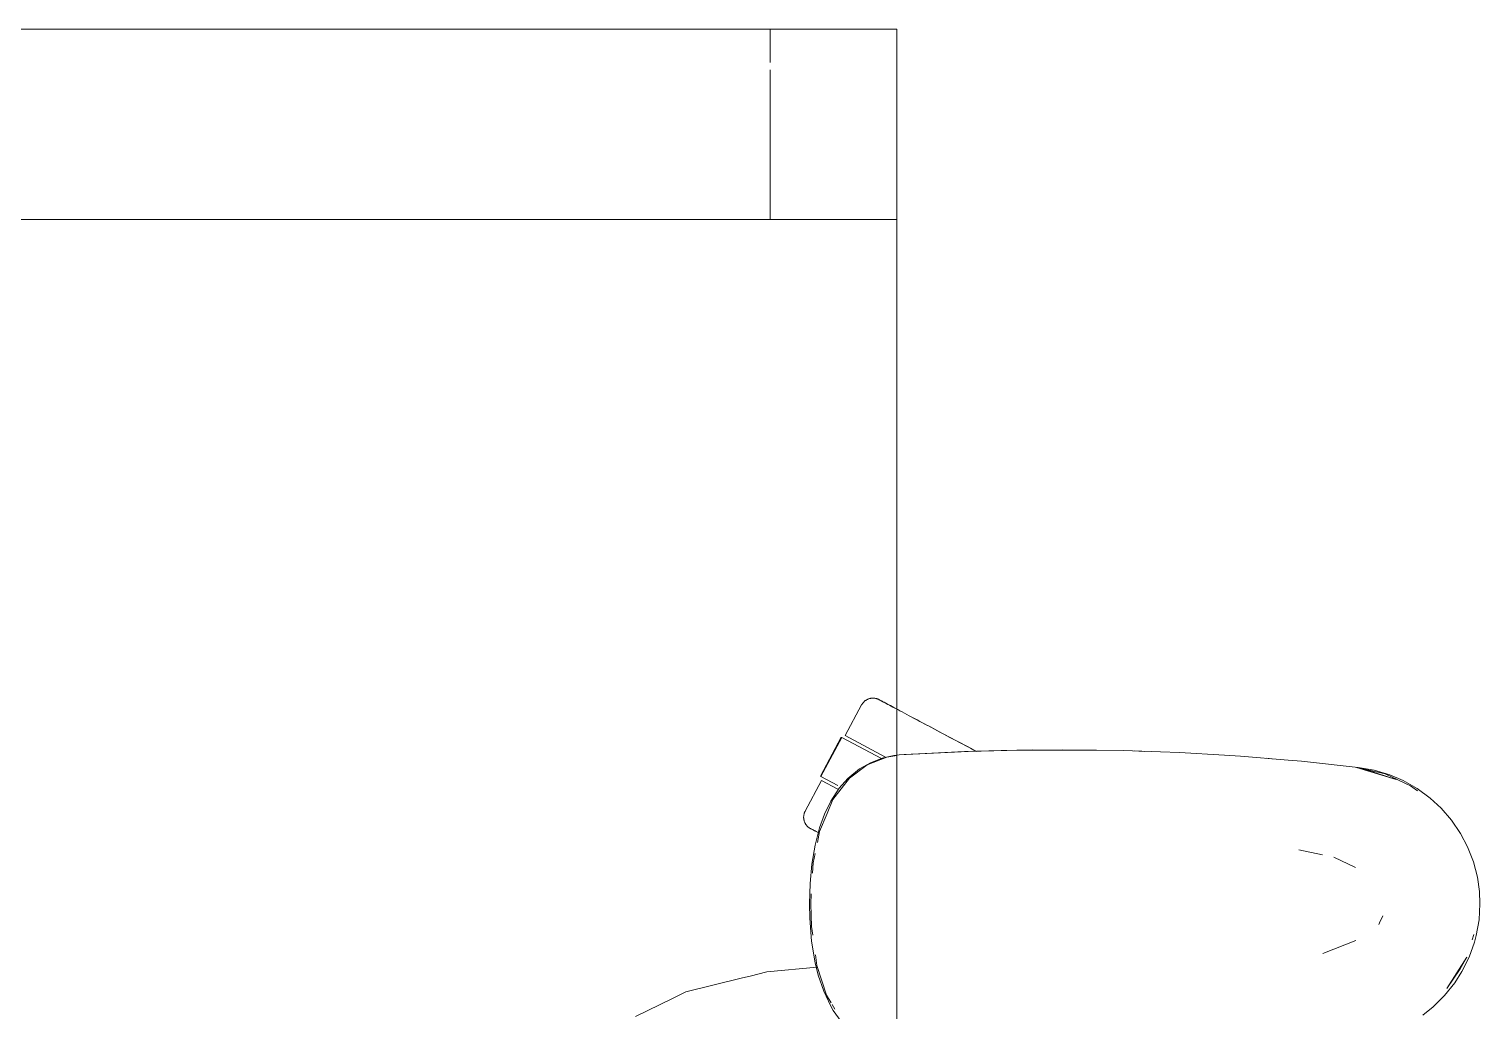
# Model space of a CAD drawing. Header units: millimetres. Extents: x 155927 to 295199, y -4084 to 97293.
# Drawn here: x 220719.3 to 221176.6, y 10673.4 to 10982.7 of the extents above; entities that cross this region are included whole.
import ezdxf

# ---------------------------------------------------------------- set-up
doc = ezdxf.new("R2010")
doc.units = ezdxf.units.MM
doc.header["$MEASUREMENT"] = 0
doc.layers.add('G-IMPT', color=8, linetype='CONTINUOUS', lineweight=9)
doc.layers.add('I-FURN', color=8, linetype='CONTINUOUS', lineweight=9)

msp = doc.modelspace()

# ---------------------------------------------------------------- linework, layer by layer
at = {"layer": 'G-IMPT'}
for p, q in [((220989.66, 10753.34), (220983.47, 10750.93)), ((220984.5, 10751.6), (220988.14, 10752.99)), ((220989.49, 10753.36), (220988.14, 10752.99)), ((220989.49, 10753.36), (220991.88, 10753.81)), ((220989.66, 10753.34), (220992.83, 10753.82)), ((220993.53, 10754.06), (220991.88, 10753.81)), ((221015.31, 10755.15), (220993.53, 10754.06)), ((221014.1, 10755.11), (220993.53, 10754.06)), ((220993.53, 10754.06), (220995.13, 10754.17)), ((221015.31, 10755.15), (220995.13, 10754.17)), ((221035.5, 10755.61), (221014.1, 10755.11)), ((221025.66, 10755.45), (221014.1, 10755.11)), ((221014.1, 10755.11), (221015.31, 10755.15)), ((221035.5, 10755.61), (221015.31, 10755.15)), ((221025.66, 10755.45), (221044.89, 10755.65)), ((221035.5, 10755.61), (221025.66, 10755.45)), ((221055.68, 10755.57), (221025.66, 10755.45)), ((221033.46, 10755.59), (221031.55, 10755.52)), ((221035.5, 10755.57), (221033.46, 10755.59)), ((221055.68, 10755.57), (221035.5, 10755.61)), ((221055.68, 10755.57), (221044.89, 10755.65)), ((221055.68, 10755.57), (221064.1, 10755.4)), ((221075.86, 10755.01), (221064.1, 10755.4)), ((221069.04, 10755.26), (221067.54, 10755.28)), ((221070.97, 10755.15), (221069.04, 10755.26)), ((221075.86, 10755.01), (221081.88, 10754.76)), ((221096.02, 10753.95), (221081.88, 10754.76)), ((221101.11, 10753.62), (221096.02, 10753.95)), ((221101.11, 10753.62), (221116.17, 10752.37)), ((221109.29, 10752.97), (221110.97, 10752.8)), ((221116.17, 10752.37), (221120.3, 10752.03)), ((221120.3, 10752.03), (221138.22, 10750.12)), ((220981.06, 10749.64), (220977.32, 10746.57)), ((220983.47, 10750.93), (220977.84, 10746.76)), ((220984.5, 10751.6), (220981.06, 10749.64)), ((221137.71, 10750.12), (221150.17, 10746.29)), ((221137.71, 10750.12), (221141.03, 10749.21)), ((221138.22, 10750.12), (221143.27, 10749.23)), ((221146.68, 10748.08), (221138.28, 10749.99)), ((221150.17, 10746.29), (221141.03, 10749.21)), ((221148.13, 10747.76), (221143.27, 10749.23)), ((221146.68, 10748.08), (221154.74, 10744.34)), ((221152.37, 10745.95), (221148.13, 10747.76)), ((220972, 10739.48), (220974.66, 10743.53)), ((220977.84, 10746.76), (220972.63, 10739.97)), ((220974.66, 10743.53), (220977.32, 10746.57)), ((221152.37, 10745.95), (221156.81, 10743.44)), ((221156.85, 10742.75), (221154.74, 10744.34)), ((221160.89, 10740.44), (221156.81, 10743.44)), ((220972, 10739.48), (220970.02, 10735.41)), ((220972.63, 10739.97), (220970.79, 10735.58)), ((221160.89, 10740.44), (221164.33, 10737.28)), ((220968.43, 10731.07), (220970.02, 10735.41)), ((220968.46, 10729.96), (220970.79, 10735.58)), ((221167.65, 10733.44), (221164.33, 10737.28)), ((220968.43, 10731.07), (220967, 10725.59)), ((220968.46, 10729.96), (220967.75, 10726.49)), ((221170.48, 10729.27), (221167.65, 10733.44)), ((221170.48, 10729.27), (221172.67, 10725.11)), ((220966, 10719.66), (220967, 10725.59)), ((221172.67, 10725.11), (221174.51, 10720.4)), ((220966.42, 10720), (220966.22, 10716.79)), ((220967.03, 10722.98), (220966.42, 10720)), ((221119.51, 10724.15), (221126.94, 10722.58)), ((221137.34, 10718.55), (221130.56, 10721.82)), ((221175.77, 10715.53), (221174.51, 10720.4)), ((220966, 10719.66), (220965.44, 10713.51)), ((221175.77, 10715.53), (221176.42, 10711.02)), ((220965.26, 10707.17), (220965.44, 10713.51)), ((221176.59, 10707.17), (221176.42, 10711.02)), ((220965.35, 10702.66), (220965.26, 10707.17)), ((220965.82, 10710.28), (220965.63, 10707.17)), ((220965.86, 10700.01), (220965.63, 10707.17)), ((221176.59, 10707.17), (221176.29, 10702.13)), ((220965.35, 10702.66), (220965.92, 10695.35)), ((221145.97, 10703.34), (221144.96, 10701.12)), ((221176.29, 10702.13), (221175.41, 10697.18)), ((220965.86, 10700.01), (220966.26, 10697.22)), ((221144.96, 10701.12), (221144.66, 10700.67)), ((221174.15, 10695.83), (221174.67, 10697.52)), ((221175.41, 10697.18), (221174.85, 10695.05)), ((220967.04, 10688.59), (220965.92, 10695.35)), ((221127.01, 10691.45), (221137.43, 10695.6)), ((221173.14, 10690.28), (221174.85, 10695.05)), ((220968.02, 10684.66), (220967.04, 10688.59)), ((220967.13, 10691.04), (220967.59, 10687.75)), ((220967.59, 10687.75), (220970.62, 10678.35)), ((221172.49, 10690.38), (221166.17, 10680.43)), ((221172.49, 10690.38), (221170.33, 10686.7)), ((221173.14, 10690.28), (221170.9, 10685.77)), ((220926.24, 10679.4), (220944.18, 10683.8)), ((220944.18, 10683.8), (220946.55, 10684.38)), ((220951.84, 10685.68), (220946.55, 10684.38)), ((220967.72, 10687.13), (220951.84, 10685.68)), ((220968.02, 10684.66), (220969.76, 10679.57)), ((221170.33, 10686.7), (221166.17, 10680.43)), ((221170.9, 10685.77), (221168.63, 10682.22)), ((220921.88, 10677.25), (220926.24, 10679.4)), ((220969.76, 10679.57), (220971.96, 10674.94)), ((221165.44, 10678.25), (221168.63, 10682.22)), ((220921.88, 10677.25), (220910.41, 10671.61)), ((220970.62, 10678.35), (220972.09, 10675.9)), ((220971.96, 10674.94), (220972.77, 10673.56)), ((220972.37, 10675.43), (220973.23, 10673.99)), ((221161.84, 10674.7), (221158.53, 10672.08)), ((221165.44, 10678.25), (221161.84, 10674.7)), ((220975.21, 10670.11), (220972.77, 10673.56))]:
    msp.add_line(p, q, dxfattribs=at)
at = {"layer": 'I-FURN'}
for p, q in [((220192.83, 10982.71), (220992.83, 10982.71)), ((220992.83, 10982.71), (220192.83, 10982.71)), ((220192.83, 10982.71), (220992.83, 10982.71)), ((220952.83, 10982.71), (220232.83, 10982.71)), ((220992.83, 10982.71), (220952.83, 10982.71)), ((220952.83, 10972.13), (220952.83, 10982.71)), ((220952.83, 10972.13), (220952.83, 10982.71)), ((220992.83, 10922.71), (220992.83, 10982.71)), ((220992.83, 10982.71), (220992.83, 10922.71)), ((220992.83, 9382.71), (220992.83, 10982.71)), ((220992.83, 10982.71), (220992.83, 9382.71)), ((220952.83, 10922.71), (220952.83, 10969.81)), ((220952.83, 10922.71), (220952.83, 10969.81)), ((220232.83, 10922.71), (220952.83, 10922.71)), ((220992.83, 10922.71), (220557.83, 10922.71)), ((220952.83, 10922.71), (220992.83, 10922.71)), ((220981.78, 10769.94), (220981.86, 10770.08)), ((220981.86, 10770.08), (220981.95, 10770.21)), ((220981.95, 10770.21), (220982.04, 10770.35)), ((220982.04, 10770.35), (220982.14, 10770.47)), ((220982.14, 10770.47), (220982.25, 10770.59)), ((220982.25, 10770.59), (220982.36, 10770.71)), ((220982.36, 10770.71), (220982.47, 10770.83)), ((220982.47, 10770.83), (220982.59, 10770.93)), ((220982.59, 10770.93), (220982.71, 10771.04)), ((220982.71, 10771.04), (220982.84, 10771.14)), ((220982.84, 10771.14), (220982.97, 10771.23)), ((220982.97, 10771.23), (220983.11, 10771.32)), ((220983.11, 10771.32), (220983.25, 10771.4)), ((220983.25, 10771.4), (220983.39, 10771.48)), ((220983.39, 10771.48), (220983.53, 10771.55)), ((220983.53, 10771.55), (220983.68, 10771.62)), ((220983.68, 10771.62), (220983.83, 10771.68)), ((220983.83, 10771.68), (220983.98, 10771.73)), ((220983.98, 10771.73), (220984.13, 10771.78)), ((220984.13, 10771.78), (220984.29, 10771.82)), ((220984.29, 10771.82), (220984.45, 10771.86)), ((220984.45, 10771.86), (220984.6, 10771.89)), ((220984.6, 10771.89), (220984.76, 10771.91)), ((220984.76, 10771.91), (220984.92, 10771.93)), ((220984.92, 10771.93), (220985.09, 10771.94)), ((220985.09, 10771.94), (220985.25, 10771.94)), ((220985.25, 10771.94), (220985.41, 10771.94)), ((220985.41, 10771.94), (220985.57, 10771.93)), ((220985.57, 10771.93), (220985.73, 10771.91)), ((220985.73, 10771.91), (220985.89, 10771.89)), ((220985.89, 10771.89), (220986.05, 10771.86)), ((220986.05, 10771.86), (220986.2, 10771.83)), ((220986.2, 10771.83), (220986.36, 10771.79)), ((220986.36, 10771.79), (220986.51, 10771.74)), ((220986.51, 10771.74), (220986.67, 10771.69)), ((220986.67, 10771.69), (220986.82, 10771.63)), ((220986.82, 10771.63), (220986.96, 10771.56)), ((220986.96, 10771.56), (220987.11, 10771.49)), ((220987.11, 10771.49), (220987.15, 10771.47)), ((220987.15, 10771.47), (220987.17, 10771.46)), ((220987.19, 10771.44), (220987.15, 10771.47)), ((220987.15, 10771.47), (220987.15, 10771.47)), ((220987.17, 10771.46), (220987.23, 10771.43)), ((220987.28, 10771.4), (220987.19, 10771.44)), ((220987.23, 10771.43), (220987.33, 10771.37)), ((220987.4, 10771.34), (220987.28, 10771.4)), ((220987.33, 10771.37), (220987.47, 10771.3)), ((220987.56, 10771.25), (220987.4, 10771.34)), ((220987.47, 10771.3), (220987.65, 10771.2)), ((220987.76, 10771.14), (220987.56, 10771.25)), ((220987.65, 10771.2), (220987.87, 10771.09)), ((220988, 10771.01), (220987.76, 10771.14)), ((220987.87, 10771.09), (220988.13, 10770.95)), ((220988.28, 10770.87), (220988, 10771.01)), ((220988.13, 10770.95), (220988.42, 10770.79)), ((220988.6, 10770.7), (220988.28, 10770.87)), ((220988.42, 10770.79), (220988.76, 10770.61)), ((220988.96, 10770.51), (220988.6, 10770.7)), ((220988.76, 10770.61), (220989.13, 10770.41)), ((220989.35, 10770.3), (220988.96, 10770.51)), ((220989.13, 10770.41), (220989.54, 10770.2)), ((220989.78, 10770.07), (220989.35, 10770.3)), ((220989.54, 10770.2), (220989.99, 10769.96)), ((220990.24, 10769.82), (220989.78, 10770.07)), ((220981.7, 10769.8), (220976.55, 10760.12)), ((220981.7, 10769.8), (220981.78, 10769.94)), ((220989.99, 10769.96), (220990.47, 10769.7)), ((220990.74, 10769.56), (220990.24, 10769.82)), ((220990.47, 10769.7), (220990.99, 10769.43)), ((220991.28, 10769.27), (220990.74, 10769.56)), ((220990.99, 10769.43), (220991.54, 10769.13)), ((220991.85, 10768.97), (220991.28, 10769.27)), ((220991.54, 10769.13), (220992.12, 10768.82)), ((220992.45, 10768.65), (220991.85, 10768.97)), ((220993.08, 10768.31), (220992.45, 10768.65)), ((220993.75, 10767.96), (220993.08, 10768.31)), ((220994.44, 10767.59), (220993.75, 10767.96)), ((220995.16, 10767.21), (220994.44, 10767.59)), ((220995.91, 10766.81), (220995.16, 10767.21)), ((220996.69, 10766.39), (220995.91, 10766.81)), ((220997.49, 10765.97), (220996.69, 10766.39)), ((220998.32, 10765.53), (220997.49, 10765.97)), ((220997.87, 10765.77), (220998.7, 10765.32)), ((220999.16, 10765.08), (220998.32, 10765.53)), ((220998.7, 10765.32), (220999.56, 10764.87)), ((221000.03, 10764.62), (220999.16, 10765.08)), ((220999.56, 10764.87), (221000.44, 10764.4)), ((221000.92, 10764.15), (221000.03, 10764.62)), ((221000.44, 10764.4), (221001.33, 10763.93)), ((221001.82, 10763.67), (221000.92, 10764.15)), ((221001.33, 10763.93), (221002.25, 10763.44)), ((221002.75, 10763.17), (221001.82, 10763.67)), ((221002.25, 10763.44), (221003.18, 10762.95)), ((221003.68, 10762.68), (221002.75, 10763.17)), ((221003.18, 10762.95), (221004.12, 10762.44)), ((221004.64, 10762.17), (221003.68, 10762.68)), ((221004.12, 10762.44), (221005.08, 10761.94)), ((221005.6, 10761.66), (221004.64, 10762.17)), ((221005.08, 10761.94), (221006.05, 10761.42)), ((221006.57, 10761.14), (221005.6, 10761.66)), ((221006.05, 10761.42), (221007.02, 10760.9)), ((221007.56, 10760.62), (221006.57, 10761.14)), ((220975.25, 10759.67), (220968.68, 10747.31)), ((220968.85, 10747.22), (220975.42, 10759.58)), ((220975.42, 10759.58), (220987.93, 10752.93)), ((220989.21, 10753.38), (220976.55, 10760.12)), ((221007.02, 10760.9), (221008.01, 10760.37)), ((221008.55, 10760.09), (221007.56, 10760.62)), ((221008.01, 10760.37), (221009.01, 10759.85)), ((221009.54, 10759.56), (221008.55, 10760.09)), ((221009.01, 10759.85), (221010.01, 10759.31)), ((221010.55, 10759.03), (221009.54, 10759.56)), ((221010.01, 10759.31), (221011.01, 10758.78)), ((221011.55, 10758.49), (221010.55, 10759.03)), ((221011.01, 10758.78), (221012.01, 10758.25)), ((221012.56, 10757.96), (221011.55, 10758.49)), ((221012.01, 10758.25), (221013.02, 10757.71)), ((221013.56, 10757.42), (221012.56, 10757.96)), ((221013.02, 10757.71), (221014.02, 10757.18)), ((221014.56, 10756.89), (221013.56, 10757.42)), ((221014.02, 10757.18), (221015.02, 10756.65)), ((221015.56, 10756.36), (221014.56, 10756.89)), ((221015.02, 10756.65), (221016.02, 10756.12)), ((221016.56, 10755.83), (221015.56, 10756.36)), ((221016.02, 10756.12), (221017.01, 10755.59)), ((221017.54, 10755.31), (221016.56, 10755.83)), ((221017.01, 10755.59), (221018, 10755.07)), ((220974.14, 10744.41), (220968.85, 10747.22)), ((220969.04, 10745.99), (220963.89, 10736.3)), ((220974.23, 10743.23), (220969.04, 10745.99)), ((220963.41, 10734.4), (220963.42, 10734.56)), ((220963.42, 10734.24), (220963.41, 10734.4)), ((220963.42, 10734.56), (220963.43, 10734.73)), ((220963.43, 10734.08), (220963.42, 10734.24)), ((220963.43, 10734.73), (220963.44, 10734.89)), ((220963.44, 10733.92), (220963.43, 10734.08)), ((220963.44, 10734.89), (220963.46, 10735.05)), ((220963.47, 10733.76), (220963.44, 10733.92)), ((220963.46, 10735.05), (220963.49, 10735.2)), ((220963.5, 10733.6), (220963.47, 10733.76)), ((220963.49, 10735.2), (220963.53, 10735.36)), ((220963.53, 10733.45), (220963.5, 10733.6)), ((220963.53, 10735.36), (220963.57, 10735.52)), ((220963.57, 10735.52), (220963.62, 10735.67)), ((220963.62, 10735.67), (220963.67, 10735.82)), ((220963.67, 10735.82), (220963.73, 10735.97)), ((220963.73, 10735.97), (220963.79, 10736.12)), ((220963.79, 10736.12), (220963.86, 10736.27)), ((220963.86, 10736.27), (220963.89, 10736.3)), ((220963.57, 10733.29), (220963.53, 10733.45)), ((220963.62, 10733.14), (220963.57, 10733.29)), ((220963.67, 10732.98), (220963.62, 10733.14)), ((220963.73, 10732.83), (220963.67, 10732.98)), ((220963.8, 10732.69), (220963.73, 10732.83)), ((220963.87, 10732.54), (220963.8, 10732.69)), ((220963.95, 10732.4), (220963.87, 10732.54)), ((220964.03, 10732.26), (220963.95, 10732.4)), ((220964.12, 10732.13), (220964.03, 10732.26)), ((220964.22, 10732), (220964.12, 10732.13)), ((220964.32, 10731.87), (220964.22, 10732)), ((220964.42, 10731.75), (220964.32, 10731.87)), ((220964.53, 10731.63), (220964.42, 10731.75)), ((220964.64, 10731.51), (220964.53, 10731.63)), ((220964.76, 10731.4), (220964.64, 10731.51)), ((220964.88, 10731.3), (220964.76, 10731.4)), ((220965.01, 10731.2), (220964.88, 10731.3)), ((220965.14, 10731.11), (220965.01, 10731.2)), ((220965.27, 10731.02), (220965.14, 10731.11)), ((220965.41, 10730.93), (220965.27, 10731.02)), ((220965.55, 10730.85), (220965.41, 10730.93)), ((220965.56, 10730.85), (220965.55, 10730.85)), ((220965.55, 10730.85), (220965.57, 10730.84)), ((220965.6, 10730.83), (220965.56, 10730.85)), ((220965.57, 10730.84), (220965.63, 10730.81)), ((220965.68, 10730.78), (220965.6, 10730.83)), ((220965.63, 10730.81), (220965.73, 10730.76)), ((220965.8, 10730.72), (220965.68, 10730.78)), ((220965.73, 10730.76), (220965.87, 10730.68)), ((220965.96, 10730.63), (220965.8, 10730.72)), ((220965.87, 10730.68), (220966.05, 10730.59)), ((220966.17, 10730.53), (220965.96, 10730.63)), ((220966.05, 10730.59), (220966.27, 10730.47)), ((220966.41, 10730.4), (220966.17, 10730.53)), ((220966.27, 10730.47), (220966.53, 10730.33)), ((220966.69, 10730.25), (220966.41, 10730.4)), ((220966.53, 10730.33), (220966.83, 10730.17)), ((220967, 10730.08), (220966.69, 10730.25)), ((220966.83, 10730.17), (220967.16, 10730)), ((220967.36, 10729.89), (220967, 10730.08)), ((220967.16, 10730), (220967.54, 10729.8)), ((220967.75, 10729.68), (220967.36, 10729.89)), ((220967.54, 10729.8), (220967.95, 10729.58)), ((220968.18, 10729.45), (220967.75, 10729.68))]:
    msp.add_line(p, q, dxfattribs=at)

doc.saveas('drawing.dxf')
